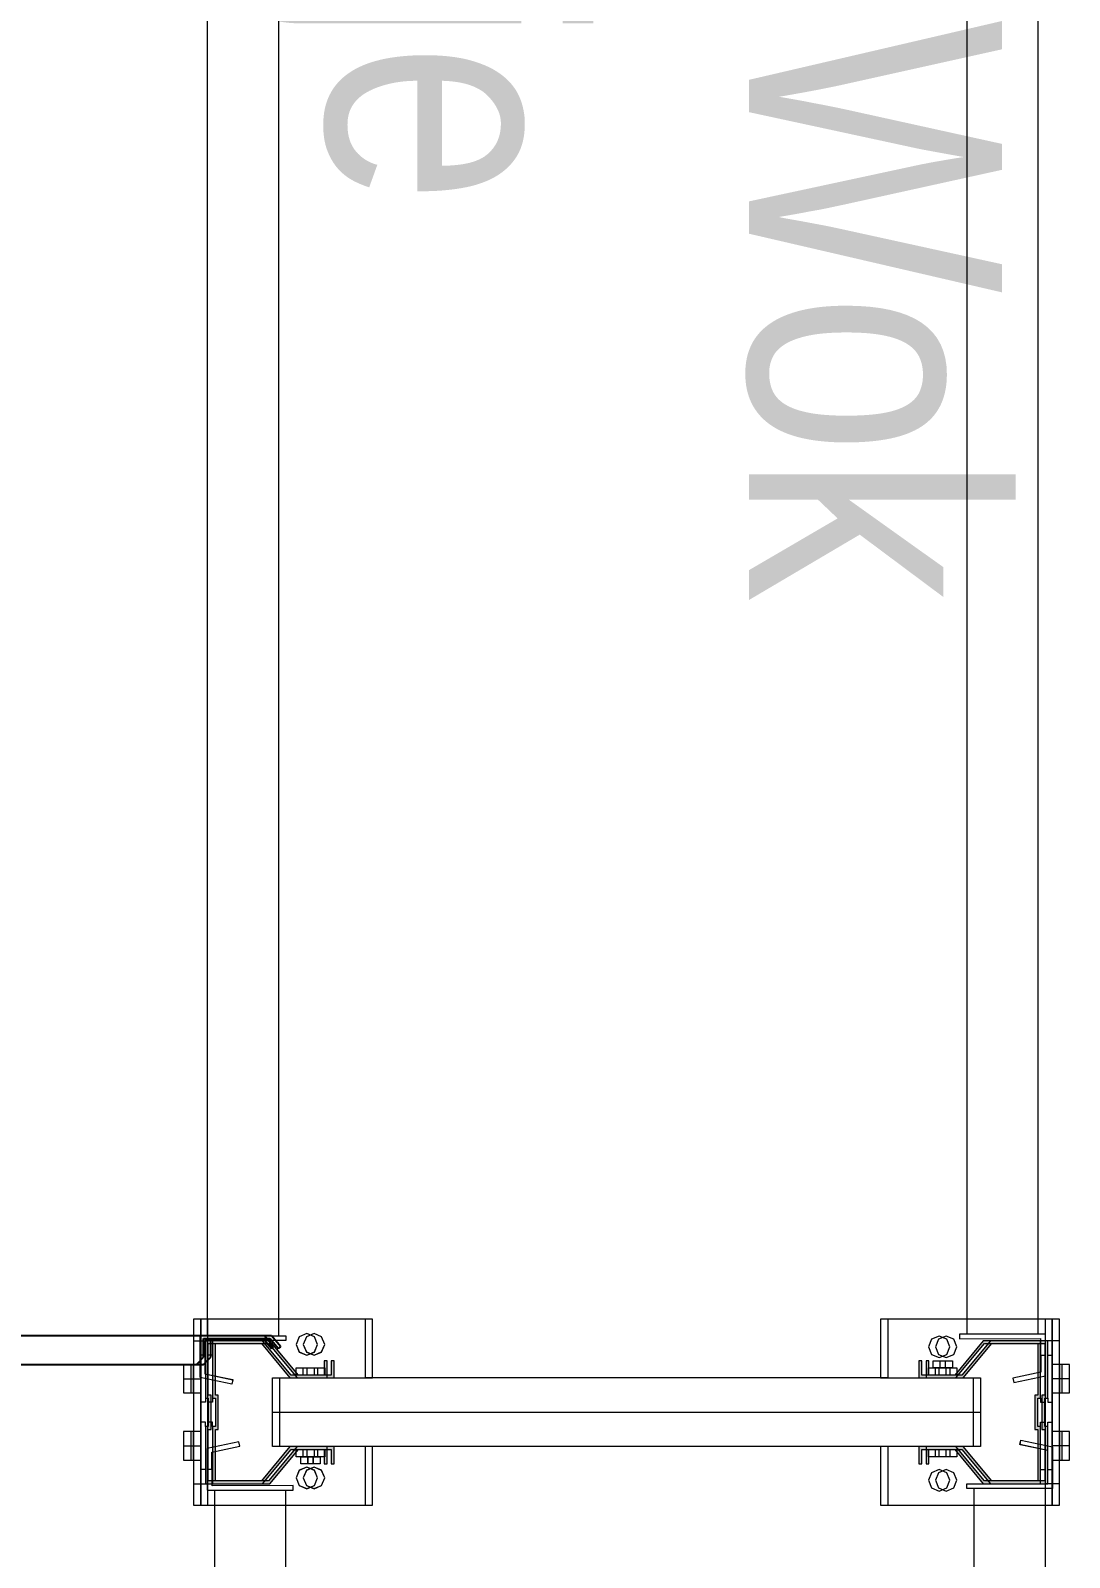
# Model space of a CAD drawing. Header units: metres. Extents: x 0 to 8715937, y -236336 to 216.
# Drawn here: x 135.076 to 135.802, y 80.3 to 81.367 of the extents above; entities that cross this region are included whole.
import ezdxf

# ---------------------------------------------------------------- set-up
doc = ezdxf.new("R2010")
doc.units = ezdxf.units.M
doc.header["$MEASUREMENT"] = 0
for name, color, linetype in [('0-BLOCK-EQUIPAMIENTO', 7, 'Continuous'), ('AAA BAST', 5, 'Continuous'), ('AAA CONECT', 3, 'Continuous'), ('AAA LARG', 1, 'Continuous'), ('MURO 20 - vista', 5, 'Continuous'), ('TEXTO', 7, 'Continuous')]:
    doc.layers.add(name, color=color, linetype=linetype)
doc.styles.add('AR', font='arial.ttf')

# ---------------------------------------------------------------- blocks, each defined once
blk = doc.blocks.new('conector de 0.25')
at = {"layer": 'AAA CONECT'}
for p, q in [((-0.2834, 0.018), (-0.2884, 0.013)), ((-0.2884, 0.013), (-0.2884, 0)), ((-0.0466, 0.018), (-0.2834, 0.018)), ((-0.0416, 0.013), (-0.0466, 0.018)), ((-0.0416, 0), (-0.0416, 0.013)), ((-0.3358, 0.007), (-0.3373, 0.0057)), ((-0.3373, 0.0057), (-0.3309, -0.002)), ((-0.33, 0), (-0.3358, 0.007)), ((-0.2884, 0), (-0.33, 0)), ((0, 0), (-0.0416, 0)), ((0.0058, 0.007), (0, 0)), ((0.0009, -0.002), (0.0073, 0.0057)), ((0.0073, 0.0057), (0.0058, 0.007)), ((-0.3309, -0.002), (0.0009, -0.002))]:
    blk.add_line(p, q, dxfattribs=at)
blk = doc.blocks.new('bastidor 0.60')
at = {"layer": 'MURO 20 - vista', "lineweight": 5}
h = blk.add_hatch(color=256, dxfattribs=at)
h.dxf.hatch_style = 1
h.paths.add_polyline_path([(-0.5068, 0.089), (-0.5068, 0.101), (-0.5088, 0.101), (-0.5088, 0.091), (-0.5318, 0.091), (-0.5518, 0.115), (-0.5918, 0.115), (-0.5918, 0.075), (-0.5898, 0.075), (-0.5898, 0.055), (-0.5918, 0.055), (-0.5918, 0.015), (-0.5518, 0.015), (-0.5318, 0.039), (-0.5284, 0.039), (-0.5284, 0.039), (-0.5209, 0.039), (-0.5134, 0.039), (-0.5088, 0.039), (-0.5088, 0.029), (-0.5068, 0.029), (-0.5068, 0.041), (-0.5327, 0.041), (-0.5527, 0.017), (-0.5898, 0.017), (-0.5898, 0.053), (-0.5878, 0.053), (-0.5878, 0.077), (-0.5898, 0.077), (-0.5898, 0.113), (-0.5527, 0.113), (-0.5327, 0.089)])
h = blk.add_hatch(color=256, dxfattribs=at)
h.dxf.hatch_style = 1
h.paths.add_polyline_path([(-0.0932, 0.041), (-0.0932, 0.029), (-0.0912, 0.029), (-0.0912, 0.039), (-0.0682, 0.039), (-0.0482, 0.015), (-0.0082, 0.015), (-0.0082, 0.055), (-0.0102, 0.055), (-0.0102, 0.075), (-0.0082, 0.075), (-0.0082, 0.115), (-0.0482, 0.115), (-0.0682, 0.091), (-0.0716, 0.091), (-0.0716, 0.091), (-0.0791, 0.091), (-0.0866, 0.091), (-0.0912, 0.091), (-0.0912, 0.101), (-0.0932, 0.101), (-0.0932, 0.089), (-0.0673, 0.089), (-0.0473, 0.113), (-0.0102, 0.113), (-0.0102, 0.077), (-0.0122, 0.077), (-0.0122, 0.053), (-0.0102, 0.053), (-0.0102, 0.017), (-0.0473, 0.017), (-0.0673, 0.041)])
at = {"layer": 'AAA BAST', "lineweight": 5}
for p, q in [((-0.48, 0.13), (-0.6, 0.13)), ((-0.6, 0.13), (-0.6, 0)), ((-0.595, 0.115), (-0.595, 0.13)), ((-0.48, 0.089), (-0.48, 0.13)), ((0, 0.13), (-0.12, 0.13)), ((-0.12, 0.13), (-0.12, 0.089)), ((-0.005, 0.13), (-0.005, 0.115)), ((0, 0), (0, 0.13)), ((-0.5262, 0.1178), (-0.5284, 0.1125)), ((-0.5209, 0.12), (-0.5262, 0.1178)), ((-0.5156, 0.1178), (-0.5209, 0.12)), ((-0.5134, 0.1125), (-0.5156, 0.1178)), ((-0.0791, 0.1183), (-0.0844, 0.1161)), ((-0.0738, 0.1161), (-0.0791, 0.1183)), ((-0.6, 0.115), (-0.595, 0.115)), ((-0.595, 0.105), (-0.595, 0.115)), ((-0.5518, 0.115), (-0.5918, 0.115)), ((-0.5918, 0.115), (-0.5918, 0.075)), ((-0.5898, 0.077), (-0.5898, 0.113)), ((-0.5898, 0.113), (-0.5527, 0.113)), ((-0.5527, 0.113), (-0.5327, 0.089)), ((-0.5318, 0.091), (-0.5518, 0.115)), ((-0.5284, 0.1125), (-0.5262, 0.1072)), ((-0.5262, 0.1072), (-0.5209, 0.105)), ((-0.5209, 0.105), (-0.5156, 0.1072)), ((-0.5156, 0.1072), (-0.5134, 0.1125)), ((-0.0844, 0.1161), (-0.0866, 0.1108)), ((-0.0866, 0.1108), (-0.0844, 0.1055)), ((-0.0716, 0.1108), (-0.0738, 0.1161)), ((-0.0738, 0.1055), (-0.0716, 0.1108)), ((-0.0482, 0.115), (-0.0682, 0.091)), ((-0.0673, 0.089), (-0.0473, 0.113)), ((-0.0082, 0.115), (-0.0482, 0.115)), ((-0.0473, 0.113), (-0.0102, 0.113)), ((-0.0102, 0.113), (-0.0102, 0.077)), ((-0.0082, 0.075), (-0.0082, 0.115)), ((0, 0.115), (-0.005, 0.115)), ((-0.005, 0.115), (-0.005, 0.105)), ((-0.6, 0.0985), (-0.607, 0.0985)), ((-0.607, 0.0985), (-0.607, 0.0785)), ((-0.6, 0.0885), (-0.6, 0.0985)), ((-0.6, 0.0785), (-0.6, 0.0985)), ((-0.595, 0.072), (-0.595, 0.105)), ((-0.5918, 0.105), (-0.595, 0.105)), ((-0.5068, 0.101), (-0.5088, 0.101)), ((-0.5088, 0.101), (-0.5088, 0.091)), ((-0.5068, 0.089), (-0.5068, 0.101)), ((-0.0912, 0.101), (-0.0932, 0.101)), ((-0.0932, 0.101), (-0.0932, 0.089)), ((-0.0912, 0.091), (-0.0912, 0.101)), ((-0.0844, 0.1055), (-0.0791, 0.1033)), ((-0.0833, 0.096), (-0.0833, 0.101)), ((-0.0833, 0.101), (-0.0748, 0.101)), ((-0.0791, 0.1033), (-0.0738, 0.1055)), ((-0.0748, 0.101), (-0.0748, 0.096)), ((-0.0082, 0.105), (-0.005, 0.105)), ((-0.005, 0.105), (-0.005, 0.072)), ((0.007, 0.0985), (0, 0.0985)), ((0, 0.0985), (0, 0.0885)), ((0.007, 0.0785), (0.007, 0.0985)), ((-0.607, 0.0885), (-0.6, 0.0885)), ((-0.5448, 0.041), (-0.5448, 0.089)), ((-0.5448, 0.089), (-0.48, 0.089)), ((-0.5327, 0.089), (-0.5068, 0.089)), ((-0.5088, 0.091), (-0.5318, 0.091)), ((-0.5284, 0.091), (-0.5284, 0.096)), ((-0.5284, 0.096), (-0.5134, 0.096)), ((-0.5284, 0.091), (-0.5284, 0.096)), ((-0.5284, 0.096), (-0.5209, 0.096)), ((-0.5134, 0.091), (-0.5284, 0.091)), ((-0.5209, 0.096), (-0.5209, 0.091)), ((-0.5134, 0.096), (-0.5134, 0.091)), ((-0.48, 0.089), (-0.12, 0.089)), ((-0.12, 0.089), (-0.0552, 0.089)), ((-0.0932, 0.089), (-0.0673, 0.089)), ((-0.0682, 0.091), (-0.0912, 0.091)), ((-0.0866, 0.091), (-0.0866, 0.096)), ((-0.0866, 0.096), (-0.0716, 0.096)), ((-0.0716, 0.091), (-0.0866, 0.091)), ((-0.0791, 0.096), (-0.0833, 0.096)), ((-0.0791, 0.091), (-0.0791, 0.096)), ((-0.0748, 0.096), (-0.0791, 0.096)), ((-0.0716, 0.091), (-0.0791, 0.091)), ((-0.0716, 0.096), (-0.0716, 0.091)), ((-0.0552, 0.089), (-0.0552, 0.041)), ((0.007, 0.0885), (0, 0.0885)), ((0, 0.0885), (0, 0.0785)), ((-0.607, 0.0785), (-0.6, 0.0785)), ((-0.5918, 0.075), (-0.5898, 0.075)), ((-0.5918, 0.075), (-0.5918, 0.072)), ((-0.5878, 0.077), (-0.5898, 0.077)), ((-0.5898, 0.075), (-0.5898, 0.055)), ((-0.5878, 0.053), (-0.5878, 0.077)), ((-0.0102, 0.077), (-0.0122, 0.077)), ((-0.0122, 0.077), (-0.0122, 0.053)), ((-0.0102, 0.055), (-0.0102, 0.075)), ((-0.0102, 0.075), (-0.0082, 0.075)), ((-0.0082, 0.075), (-0.0082, 0.072)), ((0, 0.0785), (0.007, 0.0785)), ((-0.595, 0.058), (-0.595, 0.072)), ((-0.5918, 0.072), (-0.595, 0.072)), ((-0.0552, 0.065), (-0.5448, 0.065)), ((-0.0082, 0.072), (-0.005, 0.072)), ((-0.005, 0.072), (-0.005, 0.058)), ((-0.595, 0.025), (-0.595, 0.058)), ((-0.5918, 0.058), (-0.595, 0.058)), ((-0.5918, 0.055), (-0.5918, 0.058)), ((-0.5898, 0.055), (-0.5918, 0.055)), ((-0.5918, 0.055), (-0.5918, 0.015)), ((-0.0082, 0.055), (-0.0102, 0.055)), ((-0.0082, 0.055), (-0.0082, 0.058)), ((-0.0082, 0.058), (-0.005, 0.058)), ((-0.0082, 0.015), (-0.0082, 0.055)), ((-0.005, 0.058), (-0.005, 0.025)), ((-0.6, 0.0515), (-0.607, 0.0515)), ((-0.607, 0.0515), (-0.607, 0.0315)), ((-0.6, 0.0415), (-0.6, 0.0515)), ((-0.5898, 0.017), (-0.5898, 0.053)), ((-0.5898, 0.053), (-0.5878, 0.053)), ((-0.0122, 0.053), (-0.0102, 0.053)), ((-0.0102, 0.053), (-0.0102, 0.017)), ((0.007, 0.0515), (0, 0.0515)), ((0, 0.0515), (0, 0.0315)), ((0.007, 0.0315), (0.007, 0.0515)), ((-0.607, 0.0415), (-0.6, 0.0415)), ((-0.6, 0.0315), (-0.6, 0.0415)), ((-0.5327, 0.041), (-0.5527, 0.017)), ((-0.5518, 0.015), (-0.5318, 0.039)), ((-0.48, 0.041), (-0.5448, 0.041)), ((-0.5068, 0.041), (-0.5327, 0.041)), ((-0.5318, 0.039), (-0.5088, 0.039)), ((-0.5284, 0.039), (-0.5134, 0.039)), ((-0.5284, 0.034), (-0.5284, 0.039)), ((-0.5284, 0.039), (-0.5209, 0.039)), ((-0.5134, 0.034), (-0.5284, 0.034)), ((-0.5252, 0.029), (-0.5252, 0.034)), ((-0.5252, 0.034), (-0.5209, 0.034)), ((-0.5209, 0.039), (-0.5209, 0.034)), ((-0.5209, 0.034), (-0.5167, 0.034)), ((-0.5167, 0.034), (-0.5167, 0.029)), ((-0.5134, 0.039), (-0.5134, 0.034)), ((-0.5088, 0.039), (-0.5088, 0.029)), ((-0.5068, 0.029), (-0.5068, 0.041)), ((-0.48, 0), (-0.48, 0.041)), ((-0.48, 0.041), (-0.12, 0.041)), ((-0.12, 0.041), (-0.12, 0)), ((-0.0552, 0.041), (-0.12, 0.041)), ((-0.0673, 0.041), (-0.0932, 0.041)), ((-0.0932, 0.041), (-0.0932, 0.029)), ((-0.0912, 0.039), (-0.0682, 0.039)), ((-0.0912, 0.029), (-0.0912, 0.039)), ((-0.0866, 0.034), (-0.0866, 0.039)), ((-0.0866, 0.039), (-0.0716, 0.039)), ((-0.0716, 0.034), (-0.0866, 0.034)), ((-0.0791, 0.034), (-0.0791, 0.039)), ((-0.0716, 0.034), (-0.0791, 0.034)), ((-0.0716, 0.039), (-0.0716, 0.034)), ((-0.0716, 0.039), (-0.0716, 0.034)), ((-0.0682, 0.039), (-0.0482, 0.015)), ((-0.0473, 0.017), (-0.0673, 0.041)), ((0.007, 0.0415), (0, 0.0415)), ((0, 0.0415), (0, 0.0315)), ((-0.607, 0.0315), (-0.6, 0.0315)), ((-0.595, 0.015), (-0.595, 0.025)), ((-0.5918, 0.025), (-0.595, 0.025)), ((-0.5262, 0.0245), (-0.5284, 0.0192)), ((-0.5209, 0.0267), (-0.5262, 0.0245)), ((-0.5167, 0.029), (-0.5252, 0.029)), ((-0.5156, 0.0245), (-0.5209, 0.0267)), ((-0.5134, 0.0192), (-0.5156, 0.0245)), ((-0.5088, 0.029), (-0.5068, 0.029)), ((-0.0932, 0.029), (-0.0912, 0.029)), ((-0.0844, 0.0228), (-0.0866, 0.0175)), ((-0.0791, 0.025), (-0.0844, 0.0228)), ((-0.0738, 0.0228), (-0.0791, 0.025)), ((-0.0716, 0.0175), (-0.0738, 0.0228)), ((-0.0082, 0.025), (-0.005, 0.025)), ((-0.005, 0.025), (-0.005, 0.015)), ((0, 0.0315), (0.007, 0.0315)), ((-0.6, 0.015), (-0.595, 0.015)), ((-0.595, 0), (-0.595, 0.015)), ((-0.5918, 0.015), (-0.5518, 0.015)), ((-0.5527, 0.017), (-0.5898, 0.017)), ((-0.5284, 0.0192), (-0.5262, 0.0139)), ((-0.5262, 0.0139), (-0.5209, 0.0117)), ((-0.5209, 0.0117), (-0.5156, 0.0139)), ((-0.5156, 0.0139), (-0.5134, 0.0192)), ((-0.0866, 0.0175), (-0.0844, 0.0122)), ((-0.0844, 0.0122), (-0.0791, 0.01)), ((-0.0791, 0.01), (-0.0738, 0.0122)), ((-0.0738, 0.0122), (-0.0716, 0.0175)), ((-0.0482, 0.015), (-0.0082, 0.015)), ((-0.0102, 0.017), (-0.0473, 0.017)), ((0, 0.015), (-0.005, 0.015)), ((-0.005, 0.015), (-0.005, 0)), ((-0.6, 0), (-0.48, 0)), ((-0.12, 0), (0, 0))]:
    blk.add_line(p, q, dxfattribs=at)
blk = doc.blocks.new('larguero 2.3')
at = {"layer": 'AAA LARG', "lineweight": 5}
for p, q in [((-0.0196, 0.0274), (-0.0189, 0.0305)), ((0, 0.0232), (-0.0196, 0.0274)), ((-0.0189, 0.0305), (0.0032, 0.0258)), ((0, 0), (0, 0.0232)), ((0.0032, 0.0258), (0.0032, -0.0032)), ((-0.0568, -0.0032), (-0.0568, 0)), ((-0.0568, 0), (0, 0)), ((-0.0518, -0.0032), (-0.0568, -0.0032)), ((-0.0018, -0.0032), (-0.0518, -0.0032)), ((-0.0518, -0.0032), (-0.0518, -2.2932)), ((-0.0018, -2.2932), (-0.0018, -0.0032)), ((0.0032, -0.0032), (-0.0018, -0.0032)), ((-0.0518, -2.2932), (-0.0568, -2.2932)), ((-0.0568, -2.2932), (-0.0568, -2.2964)), ((0.0032, -2.2932), (-0.0518, -2.2932)), ((0.0032, -2.3222), (0.0032, -2.2932)), ((-0.0568, -2.2964), (-0.0002, -2.2962)), ((-0.0002, -2.2962), (0, -2.3196)), ((0, -2.3196), (-0.0196, -2.3238)), ((-0.0196, -2.3238), (-0.0189, -2.3269)), ((-0.0189, -2.3269), (0.0032, -2.3222))]:
    blk.add_line(p, q, dxfattribs=at)
blk = doc.blocks.new('DPM-EQUIPAMIENTO')
at = {"layer": 'AAA BAST', "rotation": 180}
for p in [(47.4701, 80.4662), (47.4751, 80.4662)]:
    blk.add_blockref('bastidor 0.60', p, dxfattribs=at)
at = {"layer": 'AAA CONECT', "rotation": 180}
for name, p in [('larguero 2.3', (47.4778, 80.4514)), ('conector de 0.25', (47.1886, 80.4527)), ('conector de 0.25', (47.1936, 80.4527)), ('larguero 2.3', (47.4828, 78.0537))]:
    blk.add_blockref(name, p, dxfattribs=at)
at = {"layer": 'AAA CONECT'}
for p in [(48.0621, 82.7489), (48.0671, 80.3512)]:
    blk.add_blockref('larguero 2.3', p, dxfattribs=at)

msp = doc.modelspace()

# ---------------------------------------------------------------- hatches: boundary and pattern name
at = {"layer": 'MURO 20 - vista', "lineweight": 5}
h = msp.add_hatch(color=256, dxfattribs=at)
h.dxf.hatch_style = 1
h.paths.add_polyline_path([(135.2833, 80.4252), (135.2833, 80.4372), (135.2813, 80.4372), (135.2813, 80.4272), (135.2583, 80.4272), (135.2383, 80.4512), (135.1983, 80.4512), (135.1983, 80.4112), (135.2003, 80.4112), (135.2003, 80.3912), (135.1983, 80.3912), (135.1983, 80.3512), (135.2383, 80.3512), (135.2583, 80.3752), (135.2617, 80.3752), (135.2617, 80.3752), (135.2692, 80.3752), (135.2767, 80.3752), (135.2813, 80.3752), (135.2813, 80.3652), (135.2833, 80.3652), (135.2833, 80.3772), (135.2574, 80.3772), (135.2374, 80.3532), (135.2003, 80.3532), (135.2003, 80.3892), (135.2023, 80.3892), (135.2023, 80.4132), (135.2003, 80.4132), (135.2003, 80.4492), (135.2374, 80.4492), (135.2574, 80.4252)])
h = msp.add_hatch(color=256, dxfattribs=at)
h.dxf.hatch_style = 1
h.paths.add_polyline_path([(135.2883, 80.4252), (135.2883, 80.4372), (135.2863, 80.4372), (135.2863, 80.4272), (135.2633, 80.4272), (135.2433, 80.4512), (135.2033, 80.4512), (135.2033, 80.4112), (135.2053, 80.4112), (135.2053, 80.3912), (135.2033, 80.3912), (135.2033, 80.3512), (135.2433, 80.3512), (135.2633, 80.3752), (135.2667, 80.3752), (135.2667, 80.3752), (135.2742, 80.3752), (135.2817, 80.3752), (135.2863, 80.3752), (135.2863, 80.3652), (135.2883, 80.3652), (135.2883, 80.3772), (135.2624, 80.3772), (135.2424, 80.3532), (135.2053, 80.3532), (135.2053, 80.3892), (135.2073, 80.3892), (135.2073, 80.4132), (135.2053, 80.4132), (135.2053, 80.4492), (135.2424, 80.4492), (135.2624, 80.4252)])
h = msp.add_hatch(color=256, dxfattribs=at)
h.dxf.hatch_style = 1
h.paths.add_polyline_path([(135.6969, 80.3772), (135.6969, 80.3652), (135.6989, 80.3652), (135.6989, 80.3752), (135.7219, 80.3752), (135.7419, 80.3512), (135.7819, 80.3512), (135.7819, 80.3912), (135.7799, 80.3912), (135.7799, 80.4112), (135.7819, 80.4112), (135.7819, 80.4512), (135.7419, 80.4512), (135.7219, 80.4272), (135.7185, 80.4272), (135.7185, 80.4272), (135.711, 80.4272), (135.7035, 80.4272), (135.6989, 80.4272), (135.6989, 80.4372), (135.6969, 80.4372), (135.6969, 80.4252), (135.7228, 80.4252), (135.7428, 80.4492), (135.7799, 80.4492), (135.7799, 80.4132), (135.7779, 80.4132), (135.7779, 80.3892), (135.7799, 80.3892), (135.7799, 80.3532), (135.7428, 80.3532), (135.7228, 80.3772)])
h = msp.add_hatch(color=256, dxfattribs=at)
h.dxf.hatch_style = 1
h.paths.add_polyline_path([(135.7019, 80.3772), (135.7019, 80.3652), (135.7039, 80.3652), (135.7039, 80.3752), (135.7269, 80.3752), (135.7469, 80.3512), (135.7869, 80.3512), (135.7869, 80.3912), (135.7849, 80.3912), (135.7849, 80.4112), (135.7869, 80.4112), (135.7869, 80.4512), (135.7469, 80.4512), (135.7269, 80.4272), (135.7235, 80.4272), (135.7235, 80.4272), (135.716, 80.4272), (135.7085, 80.4272), (135.7039, 80.4272), (135.7039, 80.4372), (135.7019, 80.4372), (135.7019, 80.4252), (135.7278, 80.4252), (135.7478, 80.4492), (135.7849, 80.4492), (135.7849, 80.4132), (135.7829, 80.4132), (135.7829, 80.3892), (135.7849, 80.3892), (135.7849, 80.3532), (135.7478, 80.3532), (135.7278, 80.3772)])

# ---------------------------------------------------------------- linework, layer by layer
at = {"layer": 'AAA BAST', "lineweight": 5}
for p, q in [((135.3101, 80.4662), (135.1901, 80.4662)), ((135.1901, 80.4662), (135.1901, 80.3362)), ((135.1951, 80.4512), (135.1951, 80.4662)), ((135.3151, 80.4662), (135.1951, 80.4662)), ((135.1951, 80.4662), (135.1951, 80.3362)), ((135.2001, 80.4512), (135.2001, 80.4662)), ((135.3101, 80.4252), (135.3101, 80.4662)), ((135.3151, 80.4252), (135.3151, 80.4662)), ((135.7901, 80.4662), (135.6701, 80.4662)), ((135.6701, 80.4662), (135.6701, 80.4252)), ((135.7951, 80.4662), (135.6751, 80.4662)), ((135.6751, 80.4662), (135.6751, 80.4252)), ((135.7851, 80.4662), (135.7851, 80.4512)), ((135.7901, 80.3362), (135.7901, 80.4662)), ((135.7901, 80.4662), (135.7901, 80.4512)), ((135.7951, 80.3362), (135.7951, 80.4662)), ((135.1901, 80.4512), (135.1951, 80.4512)), ((135.1951, 80.4412), (135.1951, 80.4512)), ((135.1951, 80.4512), (135.2001, 80.4512)), ((135.2383, 80.4512), (135.1983, 80.4512)), ((135.1983, 80.4512), (135.1983, 80.4112)), ((135.2001, 80.4412), (135.2001, 80.4512)), ((135.2433, 80.4512), (135.2033, 80.4512)), ((135.2033, 80.4512), (135.2033, 80.4112)), ((135.2583, 80.4272), (135.2383, 80.4512)), ((135.2633, 80.4272), (135.2433, 80.4512)), ((135.2639, 80.454), (135.2617, 80.4487)), ((135.2692, 80.4562), (135.2639, 80.454)), ((135.2689, 80.454), (135.2667, 80.4487)), ((135.2742, 80.4562), (135.2689, 80.454)), ((135.2745, 80.4539), (135.2692, 80.4562)), ((135.2795, 80.4539), (135.2742, 80.4562)), ((135.2767, 80.4487), (135.2745, 80.4539)), ((135.2817, 80.4487), (135.2795, 80.4539)), ((135.7057, 80.4523), (135.7035, 80.447)), ((135.711, 80.4545), (135.7057, 80.4523)), ((135.7107, 80.4523), (135.7085, 80.447)), ((135.716, 80.4545), (135.7107, 80.4523)), ((135.7163, 80.4523), (135.711, 80.4545)), ((135.7213, 80.4523), (135.716, 80.4545)), ((135.7185, 80.447), (135.7163, 80.4523)), ((135.7235, 80.447), (135.7213, 80.4523)), ((135.7419, 80.4512), (135.7219, 80.4272)), ((135.7469, 80.4512), (135.7269, 80.4272)), ((135.7819, 80.4512), (135.7419, 80.4512)), ((135.7869, 80.4512), (135.7469, 80.4512)), ((135.7819, 80.4112), (135.7819, 80.4512)), ((135.7901, 80.4512), (135.7851, 80.4512)), ((135.7851, 80.4512), (135.7851, 80.4412)), ((135.7869, 80.4112), (135.7869, 80.4512)), ((135.7951, 80.4512), (135.7901, 80.4512)), ((135.7901, 80.4512), (135.7901, 80.4412)), ((135.1951, 80.4082), (135.1951, 80.4412)), ((135.1983, 80.4412), (135.1951, 80.4412)), ((135.2001, 80.4082), (135.2001, 80.4412)), ((135.2033, 80.4412), (135.2001, 80.4412)), ((135.2003, 80.4132), (135.2003, 80.4492)), ((135.2003, 80.4492), (135.2374, 80.4492)), ((135.2053, 80.4132), (135.2053, 80.4492)), ((135.2053, 80.4492), (135.2424, 80.4492)), ((135.2374, 80.4492), (135.2574, 80.4252)), ((135.2424, 80.4492), (135.2624, 80.4252)), ((135.2617, 80.4487), (135.2639, 80.4433)), ((135.2639, 80.4433), (135.2692, 80.4412)), ((135.2667, 80.4487), (135.2689, 80.4433)), ((135.2689, 80.4433), (135.2742, 80.4412)), ((135.2692, 80.4412), (135.2745, 80.4433)), ((135.2742, 80.4412), (135.2795, 80.4433)), ((135.2745, 80.4433), (135.2767, 80.4487)), ((135.2795, 80.4433), (135.2817, 80.4487)), ((135.7035, 80.447), (135.7057, 80.4417)), ((135.7057, 80.4417), (135.711, 80.4395)), ((135.7085, 80.447), (135.7107, 80.4417)), ((135.7107, 80.4417), (135.716, 80.4395)), ((135.711, 80.4395), (135.7163, 80.4417)), ((135.716, 80.4395), (135.7213, 80.4417)), ((135.7163, 80.4417), (135.7185, 80.447)), ((135.7213, 80.4417), (135.7235, 80.447)), ((135.7228, 80.4252), (135.7428, 80.4492)), ((135.7278, 80.4252), (135.7478, 80.4492)), ((135.7428, 80.4492), (135.7799, 80.4492)), ((135.7478, 80.4492), (135.7849, 80.4492)), ((135.7799, 80.4492), (135.7799, 80.4132)), ((135.7819, 80.4412), (135.7851, 80.4412)), ((135.7849, 80.4492), (135.7849, 80.4132)), ((135.7851, 80.4412), (135.7851, 80.4082)), ((135.7869, 80.4412), (135.7901, 80.4412)), ((135.7901, 80.4412), (135.7901, 80.4082)), ((135.1901, 80.4347), (135.1831, 80.4347)), ((135.1831, 80.4347), (135.1831, 80.4147)), ((135.1951, 80.4347), (135.1881, 80.4347)), ((135.1881, 80.4347), (135.1881, 80.4147)), ((135.1901, 80.4247), (135.1901, 80.4347)), ((135.1901, 80.4147), (135.1901, 80.4347)), ((135.1951, 80.4247), (135.1951, 80.4347)), ((135.1951, 80.4147), (135.1951, 80.4347)), ((135.2617, 80.4272), (135.2617, 80.4322)), ((135.2617, 80.4322), (135.2767, 80.4322)), ((135.2617, 80.4272), (135.2617, 80.4322)), ((135.2617, 80.4322), (135.2692, 80.4322)), ((135.2667, 80.4272), (135.2667, 80.4322)), ((135.2667, 80.4322), (135.2817, 80.4322)), ((135.2667, 80.4272), (135.2667, 80.4322)), ((135.2667, 80.4322), (135.2742, 80.4322)), ((135.2692, 80.4322), (135.2692, 80.4272)), ((135.2742, 80.4322), (135.2742, 80.4272)), ((135.2767, 80.4322), (135.2767, 80.4272)), ((135.2833, 80.4372), (135.2813, 80.4372)), ((135.2813, 80.4372), (135.2813, 80.4272)), ((135.2817, 80.4322), (135.2817, 80.4272)), ((135.2833, 80.4252), (135.2833, 80.4372)), ((135.2883, 80.4372), (135.2863, 80.4372)), ((135.2863, 80.4372), (135.2863, 80.4272)), ((135.2883, 80.4252), (135.2883, 80.4372)), ((135.6989, 80.4372), (135.6969, 80.4372)), ((135.6969, 80.4372), (135.6969, 80.4252)), ((135.6989, 80.4272), (135.6989, 80.4372)), ((135.7039, 80.4372), (135.7019, 80.4372)), ((135.7019, 80.4372), (135.7019, 80.4252)), ((135.7035, 80.4272), (135.7035, 80.4322)), ((135.7035, 80.4322), (135.7185, 80.4322)), ((135.7039, 80.4272), (135.7039, 80.4372)), ((135.7068, 80.4322), (135.7068, 80.4372)), ((135.7068, 80.4372), (135.7153, 80.4372)), ((135.711, 80.4322), (135.7068, 80.4322)), ((135.7085, 80.4272), (135.7085, 80.4322)), ((135.7085, 80.4322), (135.7235, 80.4322)), ((135.711, 80.4272), (135.711, 80.4322)), ((135.7153, 80.4322), (135.711, 80.4322)), ((135.7118, 80.4322), (135.7118, 80.4372)), ((135.7118, 80.4372), (135.7203, 80.4372)), ((135.716, 80.4322), (135.7118, 80.4322)), ((135.7153, 80.4372), (135.7153, 80.4322)), ((135.716, 80.4272), (135.716, 80.4322)), ((135.7203, 80.4322), (135.716, 80.4322)), ((135.7185, 80.4322), (135.7185, 80.4272)), ((135.7203, 80.4372), (135.7203, 80.4322)), ((135.7235, 80.4322), (135.7235, 80.4272)), ((135.7971, 80.4347), (135.7901, 80.4347)), ((135.7901, 80.4347), (135.7901, 80.4247)), ((135.8021, 80.4347), (135.7951, 80.4347)), ((135.7951, 80.4347), (135.7951, 80.4247)), ((135.7971, 80.4147), (135.7971, 80.4347)), ((135.8021, 80.4147), (135.8021, 80.4347)), ((135.1831, 80.4247), (135.1901, 80.4247)), ((135.1881, 80.4247), (135.1951, 80.4247)), ((135.2453, 80.3772), (135.2453, 80.4252)), ((135.2453, 80.4252), (135.3101, 80.4252)), ((135.2503, 80.3772), (135.2503, 80.4252)), ((135.2503, 80.4252), (135.3151, 80.4252)), ((135.2574, 80.4252), (135.2833, 80.4252)), ((135.2813, 80.4272), (135.2583, 80.4272)), ((135.2767, 80.4272), (135.2617, 80.4272)), ((135.2624, 80.4252), (135.2883, 80.4252)), ((135.2863, 80.4272), (135.2633, 80.4272)), ((135.2817, 80.4272), (135.2667, 80.4272)), ((135.6701, 80.4252), (135.3101, 80.4252)), ((135.6751, 80.4252), (135.3151, 80.4252)), ((135.6701, 80.4252), (135.7349, 80.4252)), ((135.6751, 80.4252), (135.7399, 80.4252)), ((135.6969, 80.4252), (135.7228, 80.4252)), ((135.7219, 80.4272), (135.6989, 80.4272)), ((135.7019, 80.4252), (135.7278, 80.4252)), ((135.7185, 80.4272), (135.7035, 80.4272)), ((135.7269, 80.4272), (135.7039, 80.4272)), ((135.7235, 80.4272), (135.7085, 80.4272)), ((135.7185, 80.4272), (135.711, 80.4272)), ((135.7235, 80.4272), (135.716, 80.4272)), ((135.7349, 80.4252), (135.7349, 80.3772)), ((135.7399, 80.4252), (135.7399, 80.3772)), ((135.7971, 80.4247), (135.7901, 80.4247)), ((135.7901, 80.4247), (135.7901, 80.4147)), ((135.8021, 80.4247), (135.7951, 80.4247)), ((135.7951, 80.4247), (135.7951, 80.4147)), ((135.1831, 80.4147), (135.1901, 80.4147)), ((135.1881, 80.4147), (135.1951, 80.4147)), ((135.1951, 80.3942), (135.1951, 80.4082)), ((135.1983, 80.4082), (135.1951, 80.4082)), ((135.1983, 80.4112), (135.2003, 80.4112)), ((135.1983, 80.4112), (135.1983, 80.4082)), ((135.2001, 80.3942), (135.2001, 80.4082)), ((135.2033, 80.4082), (135.2001, 80.4082)), ((135.2023, 80.4132), (135.2003, 80.4132)), ((135.2003, 80.4112), (135.2003, 80.3912)), ((135.2023, 80.3892), (135.2023, 80.4132)), ((135.2033, 80.4112), (135.2053, 80.4112)), ((135.2033, 80.4112), (135.2033, 80.4082)), ((135.2073, 80.4132), (135.2053, 80.4132)), ((135.2053, 80.4112), (135.2053, 80.3912)), ((135.2073, 80.3892), (135.2073, 80.4132)), ((135.7799, 80.4132), (135.7779, 80.4132)), ((135.7779, 80.4132), (135.7779, 80.3892)), ((135.7799, 80.3912), (135.7799, 80.4112)), ((135.7799, 80.4112), (135.7819, 80.4112)), ((135.7819, 80.4112), (135.7819, 80.4082)), ((135.7819, 80.4082), (135.7851, 80.4082)), ((135.7849, 80.4132), (135.7829, 80.4132)), ((135.7829, 80.4132), (135.7829, 80.3892)), ((135.7849, 80.3912), (135.7849, 80.4112)), ((135.7849, 80.4112), (135.7869, 80.4112)), ((135.7851, 80.4082), (135.7851, 80.3942)), ((135.7869, 80.4112), (135.7869, 80.4082)), ((135.7869, 80.4082), (135.7901, 80.4082)), ((135.7901, 80.4147), (135.7971, 80.4147)), ((135.7901, 80.4082), (135.7901, 80.3942)), ((135.7951, 80.4147), (135.8021, 80.4147)), ((135.2453, 80.4012), (135.7349, 80.4012)), ((135.2503, 80.4012), (135.7399, 80.4012)), ((135.1901, 80.3877), (135.1831, 80.3877)), ((135.1831, 80.3877), (135.1831, 80.3677)), ((135.1951, 80.3877), (135.1881, 80.3877)), ((135.1881, 80.3877), (135.1881, 80.3677)), ((135.1901, 80.3777), (135.1901, 80.3877)), ((135.1951, 80.3612), (135.1951, 80.3942)), ((135.1983, 80.3942), (135.1951, 80.3942)), ((135.1951, 80.3777), (135.1951, 80.3877)), ((135.1983, 80.3912), (135.1983, 80.3942)), ((135.2003, 80.3912), (135.1983, 80.3912)), ((135.1983, 80.3912), (135.1983, 80.3512)), ((135.2001, 80.3612), (135.2001, 80.3942)), ((135.2033, 80.3942), (135.2001, 80.3942)), ((135.2003, 80.3532), (135.2003, 80.3892)), ((135.2003, 80.3892), (135.2023, 80.3892)), ((135.2033, 80.3912), (135.2033, 80.3942)), ((135.2053, 80.3912), (135.2033, 80.3912)), ((135.2033, 80.3912), (135.2033, 80.3512)), ((135.2053, 80.3532), (135.2053, 80.3892)), ((135.2053, 80.3892), (135.2073, 80.3892)), ((135.7779, 80.3892), (135.7799, 80.3892)), ((135.7819, 80.3912), (135.7799, 80.3912)), ((135.7799, 80.3892), (135.7799, 80.3532)), ((135.7819, 80.3912), (135.7819, 80.3942)), ((135.7819, 80.3942), (135.7851, 80.3942)), ((135.7819, 80.3512), (135.7819, 80.3912)), ((135.7829, 80.3892), (135.7849, 80.3892)), ((135.7869, 80.3912), (135.7849, 80.3912)), ((135.7849, 80.3892), (135.7849, 80.3532)), ((135.7851, 80.3942), (135.7851, 80.3612)), ((135.7869, 80.3912), (135.7869, 80.3942)), ((135.7869, 80.3942), (135.7901, 80.3942)), ((135.7869, 80.3512), (135.7869, 80.3912)), ((135.7901, 80.3942), (135.7901, 80.3612)), ((135.7971, 80.3877), (135.7901, 80.3877)), ((135.7901, 80.3877), (135.7901, 80.3677)), ((135.8021, 80.3877), (135.7951, 80.3877)), ((135.7951, 80.3877), (135.7951, 80.3677)), ((135.7971, 80.3677), (135.7971, 80.3877)), ((135.8021, 80.3677), (135.8021, 80.3877)), ((135.1831, 80.3777), (135.1901, 80.3777)), ((135.1881, 80.3777), (135.1951, 80.3777)), ((135.1901, 80.3677), (135.1901, 80.3777)), ((135.1951, 80.3677), (135.1951, 80.3777)), ((135.2574, 80.3772), (135.2374, 80.3532)), ((135.2624, 80.3772), (135.2424, 80.3532)), ((135.3101, 80.3772), (135.2453, 80.3772)), ((135.3151, 80.3772), (135.2503, 80.3772)), ((135.2833, 80.3772), (135.2574, 80.3772)), ((135.2883, 80.3772), (135.2624, 80.3772)), ((135.2833, 80.3652), (135.2833, 80.3772)), ((135.2883, 80.3652), (135.2883, 80.3772)), ((135.3101, 80.3362), (135.3101, 80.3772)), ((135.6701, 80.3772), (135.3101, 80.3772)), ((135.3151, 80.3362), (135.3151, 80.3772)), ((135.6751, 80.3772), (135.3151, 80.3772)), ((135.6701, 80.3772), (135.6701, 80.3362)), ((135.7349, 80.3772), (135.6701, 80.3772)), ((135.6751, 80.3772), (135.6751, 80.3362)), ((135.7399, 80.3772), (135.6751, 80.3772)), ((135.7228, 80.3772), (135.6969, 80.3772)), ((135.6969, 80.3772), (135.6969, 80.3652)), ((135.7278, 80.3772), (135.7019, 80.3772)), ((135.7019, 80.3772), (135.7019, 80.3652)), ((135.7428, 80.3532), (135.7228, 80.3772)), ((135.7478, 80.3532), (135.7278, 80.3772)), ((135.7971, 80.3777), (135.7901, 80.3777)), ((135.7901, 80.3777), (135.7901, 80.3677)), ((135.8021, 80.3777), (135.7951, 80.3777)), ((135.7951, 80.3777), (135.7951, 80.3677)), ((135.1831, 80.3677), (135.1901, 80.3677)), ((135.1881, 80.3677), (135.1951, 80.3677)), ((135.2383, 80.3512), (135.2583, 80.3752)), ((135.2433, 80.3512), (135.2633, 80.3752)), ((135.2583, 80.3752), (135.2813, 80.3752)), ((135.2617, 80.3752), (135.2767, 80.3752)), ((135.2617, 80.3702), (135.2617, 80.3752)), ((135.2617, 80.3752), (135.2692, 80.3752)), ((135.2767, 80.3702), (135.2617, 80.3702)), ((135.2633, 80.3752), (135.2863, 80.3752)), ((135.265, 80.3652), (135.265, 80.3702)), ((135.265, 80.3702), (135.2692, 80.3702)), ((135.2735, 80.3652), (135.265, 80.3652)), ((135.2667, 80.3752), (135.2817, 80.3752)), ((135.2667, 80.3702), (135.2667, 80.3752)), ((135.2667, 80.3752), (135.2742, 80.3752)), ((135.2817, 80.3702), (135.2667, 80.3702)), ((135.2692, 80.3752), (135.2692, 80.3702)), ((135.2692, 80.3702), (135.2735, 80.3702)), ((135.27, 80.3652), (135.27, 80.3702)), ((135.27, 80.3702), (135.2742, 80.3702)), ((135.2785, 80.3652), (135.27, 80.3652)), ((135.2735, 80.3702), (135.2735, 80.3652)), ((135.2742, 80.3752), (135.2742, 80.3702)), ((135.2742, 80.3702), (135.2785, 80.3702)), ((135.2767, 80.3752), (135.2767, 80.3702)), ((135.2785, 80.3702), (135.2785, 80.3652)), ((135.2813, 80.3752), (135.2813, 80.3652)), ((135.2813, 80.3652), (135.2833, 80.3652)), ((135.2817, 80.3752), (135.2817, 80.3702)), ((135.2863, 80.3752), (135.2863, 80.3652)), ((135.2863, 80.3652), (135.2883, 80.3652)), ((135.6969, 80.3652), (135.6989, 80.3652)), ((135.6989, 80.3752), (135.7219, 80.3752)), ((135.6989, 80.3652), (135.6989, 80.3752)), ((135.7019, 80.3652), (135.7039, 80.3652)), ((135.7035, 80.3702), (135.7035, 80.3752)), ((135.7035, 80.3752), (135.7185, 80.3752)), ((135.7185, 80.3702), (135.7035, 80.3702)), ((135.7039, 80.3752), (135.7269, 80.3752)), ((135.7039, 80.3652), (135.7039, 80.3752)), ((135.7085, 80.3702), (135.7085, 80.3752)), ((135.7085, 80.3752), (135.7235, 80.3752)), ((135.7235, 80.3702), (135.7085, 80.3702)), ((135.711, 80.3702), (135.711, 80.3752)), ((135.7185, 80.3702), (135.711, 80.3702)), ((135.716, 80.3702), (135.716, 80.3752)), ((135.7235, 80.3702), (135.716, 80.3702)), ((135.7185, 80.3752), (135.7185, 80.3702)), ((135.7185, 80.3752), (135.7185, 80.3702)), ((135.7219, 80.3752), (135.7419, 80.3512)), ((135.7235, 80.3752), (135.7235, 80.3702)), ((135.7235, 80.3752), (135.7235, 80.3702)), ((135.7269, 80.3752), (135.7469, 80.3512)), ((135.7901, 80.3677), (135.7971, 80.3677)), ((135.7951, 80.3677), (135.8021, 80.3677)), ((135.1951, 80.3512), (135.1951, 80.3612)), ((135.1983, 80.3612), (135.1951, 80.3612)), ((135.2001, 80.3512), (135.2001, 80.3612)), ((135.2033, 80.3612), (135.2001, 80.3612)), ((135.2639, 80.3606), (135.2617, 80.3553)), ((135.2617, 80.3553), (135.2639, 80.35)), ((135.2692, 80.3628), (135.2639, 80.3606)), ((135.2689, 80.3606), (135.2667, 80.3553)), ((135.2667, 80.3553), (135.2689, 80.35)), ((135.2742, 80.3628), (135.2689, 80.3606)), ((135.2745, 80.3606), (135.2692, 80.3628)), ((135.2795, 80.3606), (135.2742, 80.3628)), ((135.2767, 80.3553), (135.2745, 80.3606)), ((135.2745, 80.35), (135.2767, 80.3553)), ((135.2817, 80.3553), (135.2795, 80.3606)), ((135.2795, 80.35), (135.2817, 80.3553)), ((135.7057, 80.359), (135.7035, 80.3537)), ((135.711, 80.3612), (135.7057, 80.359)), ((135.7107, 80.359), (135.7085, 80.3537)), ((135.716, 80.3612), (135.7107, 80.359)), ((135.7163, 80.359), (135.711, 80.3612)), ((135.7213, 80.359), (135.716, 80.3612)), ((135.7185, 80.3537), (135.7163, 80.359)), ((135.7235, 80.3537), (135.7213, 80.359)), ((135.7819, 80.3612), (135.7851, 80.3612)), ((135.7851, 80.3612), (135.7851, 80.3512)), ((135.7869, 80.3612), (135.7901, 80.3612)), ((135.7901, 80.3612), (135.7901, 80.3512)), ((135.1901, 80.3512), (135.1951, 80.3512)), ((135.1951, 80.3362), (135.1951, 80.3512)), ((135.1951, 80.3512), (135.2001, 80.3512)), ((135.1983, 80.3512), (135.2383, 80.3512)), ((135.2001, 80.3362), (135.2001, 80.3512)), ((135.2374, 80.3532), (135.2003, 80.3532)), ((135.2033, 80.3512), (135.2433, 80.3512)), ((135.2424, 80.3532), (135.2053, 80.3532)), ((135.2639, 80.35), (135.2692, 80.3478)), ((135.2689, 80.35), (135.2742, 80.3478)), ((135.2692, 80.3478), (135.2745, 80.35)), ((135.2742, 80.3478), (135.2795, 80.35)), ((135.7035, 80.3537), (135.7057, 80.3484)), ((135.7057, 80.3484), (135.711, 80.3462)), ((135.7085, 80.3537), (135.7107, 80.3484)), ((135.7107, 80.3484), (135.716, 80.3462)), ((135.711, 80.3462), (135.7163, 80.3484)), ((135.716, 80.3462), (135.7213, 80.3484)), ((135.7163, 80.3484), (135.7185, 80.3537)), ((135.7213, 80.3484), (135.7235, 80.3537)), ((135.7419, 80.3512), (135.7819, 80.3512)), ((135.7799, 80.3532), (135.7428, 80.3532)), ((135.7469, 80.3512), (135.7869, 80.3512)), ((135.7849, 80.3532), (135.7478, 80.3532)), ((135.7901, 80.3512), (135.7851, 80.3512)), ((135.7851, 80.3512), (135.7851, 80.3362)), ((135.7951, 80.3512), (135.7901, 80.3512)), ((135.7901, 80.3512), (135.7901, 80.3362)), ((135.1901, 80.3362), (135.3101, 80.3362)), ((135.1951, 80.3362), (135.3151, 80.3362)), ((135.6701, 80.3362), (135.7901, 80.3362)), ((135.6751, 80.3362), (135.7951, 80.3362))]:
    msp.add_line(p, q, dxfattribs=at)
at = {"layer": 'AAA CONECT'}
for p, q in [((135.2395, 80.4547), (134.9076, 80.4547)), ((135.2445, 80.4547), (134.9126, 80.4547)), ((135.197, 80.4397), (135.197, 80.4527)), ((135.197, 80.4527), (135.2386, 80.4527)), ((135.202, 80.4397), (135.202, 80.4527)), ((135.202, 80.4527), (135.2436, 80.4527)), ((135.2386, 80.4527), (135.2444, 80.4457)), ((135.2459, 80.447), (135.2395, 80.4547)), ((135.2436, 80.4527), (135.2494, 80.4457)), ((135.2509, 80.447), (135.2445, 80.4547)), ((135.192, 80.4347), (135.197, 80.4397)), ((135.197, 80.4347), (135.202, 80.4397)), ((135.2444, 80.4457), (135.2459, 80.447)), ((135.2494, 80.4457), (135.2509, 80.447)), ((134.9552, 80.4347), (135.192, 80.4347)), ((134.9602, 80.4347), (135.197, 80.4347))]:
    msp.add_line(p, q, dxfattribs=at)
at = {"layer": 'AAA LARG', "lineweight": 5}
for p, q in [((135.1996, 82.7446), (135.1996, 80.4546)), ((135.2496, 80.4546), (135.2496, 82.7446)), ((135.7303, 82.7457), (135.7303, 80.4557)), ((135.7803, 80.4557), (135.7803, 82.7457)), ((135.1946, 80.4256), (135.1946, 80.4546)), ((135.1946, 80.4546), (135.1996, 80.4546)), ((135.2546, 80.4514), (135.1978, 80.4514)), ((135.1978, 80.4514), (135.1978, 80.4282)), ((135.1996, 80.4546), (135.2496, 80.4546)), ((135.2496, 80.4546), (135.2546, 80.4546)), ((135.2546, 80.4546), (135.2546, 80.4514)), ((135.7303, 80.4557), (135.7253, 80.4557)), ((135.7253, 80.4557), (135.7253, 80.4525)), ((135.7253, 80.4525), (135.7819, 80.4527)), ((135.7853, 80.4557), (135.7303, 80.4557)), ((135.7819, 80.4527), (135.7821, 80.4293)), ((135.7853, 80.4267), (135.7853, 80.4557)), ((135.7821, 80.4293), (135.7626, 80.4251)), ((135.2167, 80.4209), (135.1946, 80.4256)), ((135.1978, 80.4282), (135.2174, 80.4241)), ((135.2174, 80.4241), (135.2167, 80.4209)), ((135.7626, 80.4251), (135.7632, 80.422)), ((135.7632, 80.422), (135.7853, 80.4267)), ((135.2217, 80.3806), (135.1996, 80.3759)), ((135.1996, 80.3759), (135.1996, 80.3469)), ((135.2028, 80.3733), (135.2224, 80.3775)), ((135.2224, 80.3775), (135.2217, 80.3806)), ((135.7676, 80.3785), (135.7682, 80.3817)), ((135.7871, 80.3744), (135.7676, 80.3785)), ((135.7682, 80.3817), (135.7903, 80.377)), ((135.7903, 80.377), (135.7903, 80.348)), ((135.203, 80.3499), (135.2028, 80.3733)), ((135.7871, 80.3512), (135.7871, 80.3744)), ((135.1996, 80.3469), (135.2546, 80.3469)), ((135.2596, 80.3501), (135.203, 80.3499)), ((135.2046, 80.3469), (135.2046, 78.0569)), ((135.2546, 78.0569), (135.2546, 80.3469)), ((135.2546, 80.3469), (135.2596, 80.3469)), ((135.2596, 80.3469), (135.2596, 80.3501)), ((135.7303, 80.348), (135.7303, 80.3512)), ((135.7303, 80.3512), (135.7871, 80.3512)), ((135.7353, 80.348), (135.7303, 80.348)), ((135.7853, 80.348), (135.7353, 80.348)), ((135.7353, 80.348), (135.7353, 78.058)), ((135.7853, 78.058), (135.7853, 80.348)), ((135.7903, 80.348), (135.7853, 80.348))]:
    msp.add_line(p, q, dxfattribs=at)

# ---------------------------------------------------------------- block references
at = {"layer": '0-BLOCK-EQUIPAMIENTO'}
msp.add_blockref('DPM-EQUIPAMIENTO', (87.72, 0), dxfattribs=at)

# ---------------------------------------------------------------- texts
at = {"layer": 'TEXTO', "ltscale": 0.1, "insert": (135.755, 83.651), "char_height": 0.176922, "attachment_point": 1, "rotation": 270, "style": 'AR'}
msp.add_mtext_dynamic_manual_height_columns('\\pi1.4091;{\\fArial Narrow|b0|i0|c0|p34;Sartenes/Wok\\P\\pi1.6845;/Menaje}', width=4.08123, gutter_width=12.5, heights=[0], dxfattribs=at)

doc.saveas('drawing.dxf')
